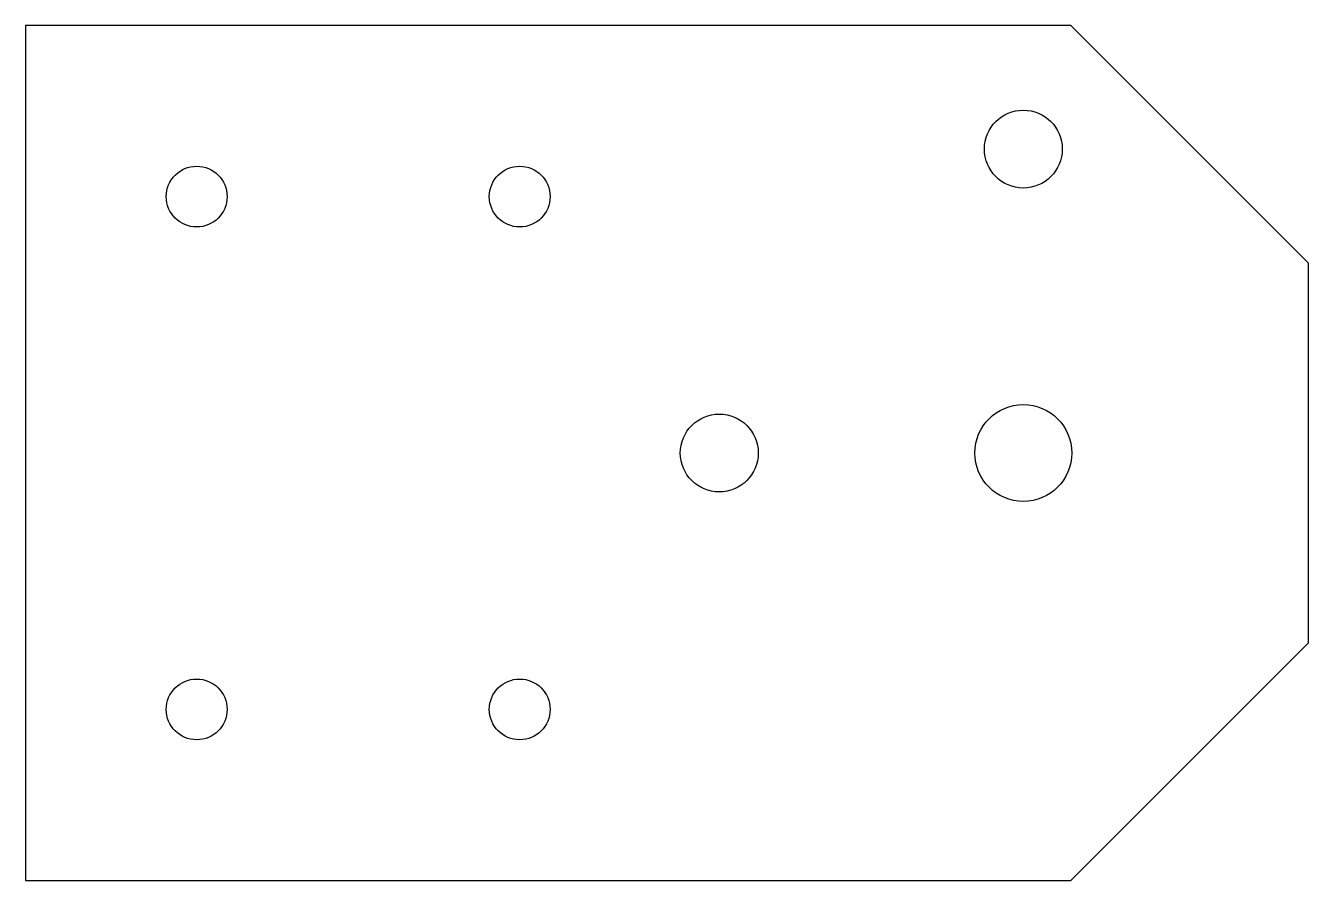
# Model space of a CAD drawing. Header units: millimetres. Extents: x 0 to 135, y 0 to 90.
import ezdxf

# ---------------------------------------------------------------- set-up
doc = ezdxf.new("R2010")
doc.units = ezdxf.units.MM

msp = doc.modelspace()

# ---------------------------------------------------------------- linework, layer by layer
at = {"layer": 'CUT_HOLES'}
for centre, radius in [((105, 77), 4.1), ((18, 72), 3.2), ((52, 72), 3.2), ((105, 45), 5.1), ((73, 45), 4.1), ((18, 18), 3.2), ((52, 18), 3.2)]:
    msp.add_circle(centre, radius, dxfattribs=at)
at = {"layer": 'CUT_OUTER'}
for p, q in [((110, 90), (0, 90)), ((0, 90), (0, 0)), ((135, 65), (110, 90)), ((135, 25), (135, 65)), ((110, 0), (135, 25)), ((0, 0), (110, 0))]:
    msp.add_line(p, q, dxfattribs=at)

doc.saveas('drawing.dxf')
